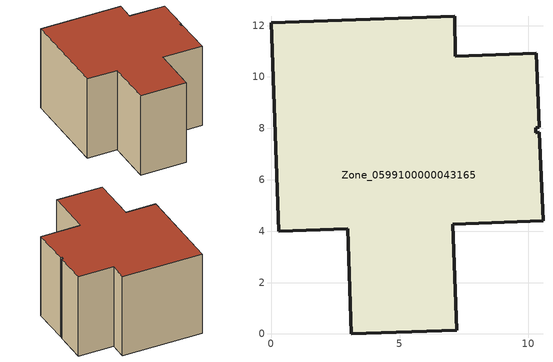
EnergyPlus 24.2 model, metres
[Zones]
Zone_0599100000043165
 floor ground (C_G): 10.3,7.83 10.44,7.84 10.58,4.4 7.07,4.27 7.22,0.15 3.13,0 2.98,4.1 0.31,4 0,12.1 7.14,12.37 7.17,10.8 10.32,10.92 10.44,8.05 10.3,8.03 z0
 wall outside (C_F): 0,12.1 0.31,4 2.98,4.1 3.13,0 7.22,0.15 7.07,4.27 10.58,4.4 10.44,7.84 10.3,7.83 10.3,8.03 10.44,8.05 10.32,10.92 7.17,10.8 7.14,12.37 0,12.1 z0:7.55
 roof outside (C_R): 10.3,7.83 10.3,8.03 10.44,8.05 10.32,10.92 7.17,10.8 7.14,12.37 0,12.1 0.31,4 2.98,4.1 3.13,0 7.22,0.15 7.07,4.27 10.58,4.4 10.44,7.84 z7.55
[BUILDING]
Pand.0599100000043165: North Axis=0; Terrain=City; Loads Convergence Tolerance Value=0.04; Temperature Convergence Tolerance Value=0.4; Solar Distribution=FullExterior; Maximum Number of Warmup Days=25; Minimum Number of Warmup Days=1
[Site:Location]
Rotterdam.The.Hague.AP_ZH_NLD Design_Conditions: Latitude=51.96; Longitude=4.45; Time Zone=1; Elevation=-4.5
[SITE:GROUNDTEMPERATURE:BUILDINGSURFACE]
18, 18, 18, 18, 18, 18, 18, 18, 18, 18, 18, 18
[MATERIAL] Thermal Absorptance=0.9; Solar Absorptance=0.7; Visible Absorptance=0.7
Name | Roughness | Thickness | Conductivity | Density | Specific Heat
G.TC.1946 | MediumSmooth | 0.15 | 1 | 540 | 1210
F.TC.1946 | Rough | 0.3 | 0.857143 | 1920 | 840
R.TC.1946 | MediumRough | 0.2 | 0.909091 | 1500 | 1000
[CONSTRUCTION]
C_G: G.TC.1946
C_F: F.TC.1946
C_R: R.TC.1946
[ZONE]
Zone_0599100000043165: Type=1; Multiplier=1; Ceiling Height=Autocalculate; Volume=Autocalculate; Floor Area=autocalculate; Part of Total Floor Area=Yes
[ZONEINFILTRATION:DESIGNFLOWRATE]
Infil_Zone_0599100000043165: Zone or ZoneList or Space or SpaceList=Zone_0599100000043165; Schedule=AlwaysOn; Design Flow Rate Calculation Method=Flow/Area; Flow Rate per Floor Area=0.003; Constant Term Coefficient=1; Temperature Term Coefficient=0; Velocity Term Coefficient=0; Velocity Squared Term Coefficient=0
[HVACTEMPLATE:ZONE:IDEALLOADSAIRSYSTEM]
Zone_0599100000043165: Maximum Heating Supply Air Temperature=50; Minimum Cooling Supply Air Temperature=13; Maximum Heating Supply Air Humidity Ratio=0.0156; Minimum Cooling Supply Air Humidity Ratio=0.0077; Heating Limit=NoLimit; Cooling Limit=NoLimit; Dehumidification Control Type=ConstantSensibleHeatRatio; Cooling Sensible Heat Ratio=0.7; Dehumidification Setpoint=60; Humidification Control Type=None; Humidification Setpoint=30; Outdoor Air Method=None; Outdoor Air Flow Rate per Person=0.00944; Outdoor Air Flow Rate per Zone Floor Area=0; Outdoor Air Flow Rate per Zone=0; Demand Controlled Ventilation Type=None; Outdoor Air Economizer Type=NoEconomizer; Heat Recovery Type=None; Sensible Heat Recovery Effectiveness=0.7; Latent Heat Recovery Effectiveness=0.65
[ZONECONTROL:THERMOSTAT]
ThermostatControl_Zone_0599100000043165: Zone or ZoneList=Zone_0599100000043165; Control Type Schedule=DualSetpointControlType; Control 1=Thermostat_Zone_0599100000043165; Temperature Difference Between Cutout And Setpoint=0
[THERMOSTATSETPOINT:DUALSETPOINT]
Thermostat_Zone_0599100000043165: Heating Setpoint Temperature Schedule=HeatingSetpoint_Zone_0599100000043165; Cooling Setpoint Temperature Schedule=CoolingSetpoint_Zone_0599100000043165
[SCHEDULE:COMPACT]
HeatingSetpoint_Zone_0599100000043165: Through: 12/31, For: AllDays, Until: 24:00, 21
CoolingSetpoint_Zone_0599100000043165: Through: 12/31, For: AllDays, Until: 24:00, 24
DualSetpointControlType: Through: 12/31, For: AllDays, Until: 24:00, 4
AlwaysOn: Through: 12/31, For: AllDays, Until: 24:00, 1
